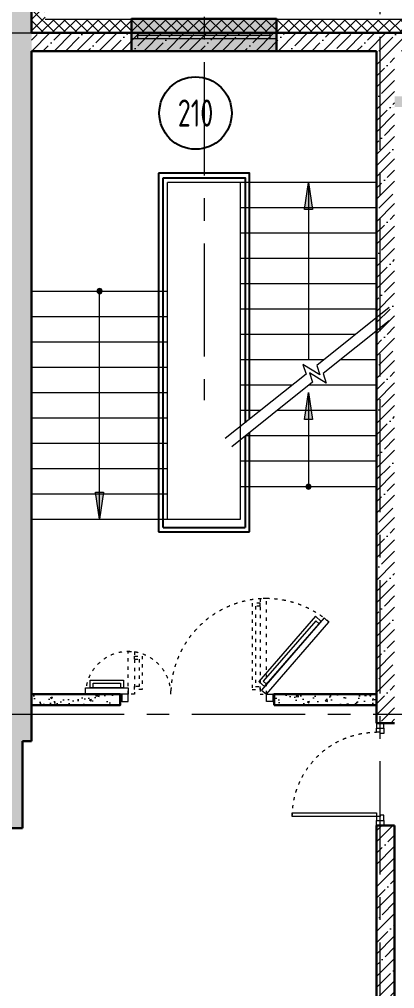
# Model space of a CAD drawing. Header units: millimetres. Extents: x -13407 to 95998, y -2719 to 109387.
# Drawn here: x 51530 to 55675, y 16821 to 27522 of the extents above; entities that cross this region are included whole.
import ezdxf
from ezdxf.enums import TextEntityAlignment as Align

# ---------------------------------------------------------------- set-up
doc = ezdxf.new("R2010")
doc.units = ezdxf.units.MM
doc.linetypes.add('ACAD_ISO03W100', pattern=[30, 12, -18])
doc.linetypes.add('CENTER', pattern=[2, 1.25, -0.25, 0.25, -0.25])
for name, color, linetype, lineweight in [('АР_Двери', 5, 'Continuous', 18), ('АР_Лестницы', 250, 'Continuous', 15), ('АР_Лестницы ограждение', 94, 'Continuous', 25), ('АР_Маркер экспликации', 239, 'Continuous', 13), ('АР_Навесной фасад', 5, 'Continuous', 5), ('АР_Номер помещения', 1, 'Continuous', 25), ('АР_Окна БЛОК', 250, 'Continuous', 13), ('АР_Оси', 193, 'Continuous', 9), ('АР_Перегородки газоблок', 165, 'Continuous', 30), ('АР_Перегородки газоблок_Штрих', 165, 'Continuous', 5), ('АР_Помещения_площадь', 19, 'Continuous', 9), ('АР_Сущ Несущая стена', 202, 'Continuous', 30), ('АР_Утеплитель', 250, 'Continuous', 9), ('АР_Штриховка монолит', 250, 'Continuous', 9)]:
    doc.layers.add(name, color=color, linetype=linetype, lineweight=lineweight)
doc.styles.add('ISOCPEUR', font='isocpeur.ttf', dxfattribs={"width": 0.7})
doc.styles.get("Standard").update_dxf_attribs({"font": 'arial.ttf'})
pattern_1 = [(50, (76865.7, -55313.48), (215.17805, -18.82564), [22.5, -247.5]), (355, (76865.7, -55313.48), (-41.6254, 225.65764), [18, -198]), (100.45144, (76883.63, -55315.05), (173.55265, 206.832), [19.12206, -210.34263]), (46.1842, (76865.7, -55253.48), (320.1724, -49.6558), [33.75, -371.25]), (96.63564, (76892.38, -55257.62), (280.3986, 292.2356), [28.6831, -315.5141]), (351.18416, (76865.7, -55253.5), (280.3986, 292.2356), [27, -297]), (21, (76895.7, -55268.48), (179.0721, -120.78567), [22.5, -247.5]), (326, (76895.7, -55268.48), (72.9946, 217.545), [18, -198]), (71.45144, (76910.62, -55278.55), (252.0667, 96.75935), [19.12206, -210.34263]), (37.5, (76865.7, -55313.48), (3.64796, 99.868156), [0, -195.6, 0, -201, 0, -198.75]), (7.5, (76865.7, -55313.48), (78.92086, 118.32351), [0, -114.6, 0, -191.1, 0, -75.75]), (327.5, (76798.8, -55313.48), (160.14673, -6.76646), [0, -75, 0, -234, 0, -310.5]), (317.5, (76768.8, -55313.48), (174.95585, 30.0315), [0, -97.5, 0, -155.4, 0, -220.5])]
pattern_2 = [(45, (-951587.81, 109892.1), (-123.743687, 123.743687), []), (45, (-951464.07, 109892.1), (-123.743687, 123.743687), [218.75, -43.75, 0, -43.75])]

# ---------------------------------------------------------------- blocks, each defined once
blk = doc.blocks.new('*U240')
at = {"color": 253}
for points in [[(0, 0), (0, -80), (55, -80), (55, 0), (0, 0)], [(55, -80), (55, 0), (115, 0), (115, -40), (100, -40), (100, -80), (55, -80)], [(1075, -80), (1075, 0), (1015, 0), (1015, -40), (1030, -40), (1030, -80), (1075, -80)], [(1130, 0), (1130, -80), (1075, -80), (1075, 0), (1130, 0)]]:
    blk.add_lwpolyline(points, dxfattribs=at)
blk.add_lwpolyline([(100, -80), (100, -1010), (140, -1010), (140, -80)], close=True, dxfattribs=at)
at = {"color": 253, "linetype": 'ACAD_ISO03W100', "ltscale": 3}
blk.add_arc((100, -80), 930, 270, 0, dxfattribs=at)
blk = doc.blocks.new('*U357')
at = {"layer": 'АР_Номер помещения', "color": 253}
blk.add_circle((-15189, 6816), 400, dxfattribs=at)
at = {"layer": 'АР_Номер помещения', "color": 253, "style": 'ISOCPEUR', "width": 0.7}
blk.add_attdef('НОМЕР_ПОМЕЩЕНИЯ', text='', height=300, dxfattribs=at).set_placement((-15189, 6816), align=Align.MIDDLE_CENTER)
at = {"layer": 'АР_Помещения_площадь', "color": 253, "lineweight": 30, "width": 0.7, "flags": 104}
blk.add_attdef('ИМЯ_ПОМЕЩЕНИЯ', text='', height=100, dxfattribs=at).set_placement((158, 1217), align=Align.MIDDLE_CENTER)
blk = doc.blocks.new('*U160')
h = blk.add_hatch(color=253)
h.dxf.hatch_style = 1
edge = h.paths.add_edge_path()
edge.add_arc((0, 0), 27.6, 359.64, 719.64)
h = blk.add_hatch(color=253)
h.dxf.hatch_style = 1
h.paths.add_polyline_path([(741, -44), (741, 44), (1041, 0)])
at = {"color": 253}
blk.add_line((1041, 0), (0, 0), dxfattribs=at)
blk.add_lwpolyline([(741, 44), (741, -44), (1041, 0), (741, 44)], dxfattribs=at)
blk.add_circle((0, 0), 27.6, dxfattribs=at)
blk = doc.blocks.new('*U161')
h = blk.add_hatch(color=253)
h.dxf.hatch_style = 1
edge = h.paths.add_edge_path()
edge.add_arc((0, 0), 27.6, 359.64, 719.64)
h = blk.add_hatch(color=253)
h.dxf.hatch_style = 1
h.paths.add_polyline_path([(2220, -44), (2220, 44), (2520, 0)])
at = {"color": 253}
blk.add_line((2520, 0), (0, 0), dxfattribs=at)
blk.add_lwpolyline([(2220, 44), (2220, -44), (2520, 0), (2220, 44)], dxfattribs=at)
blk.add_circle((0, 0), 27.6, dxfattribs=at)
blk = doc.blocks.new('*U154')
h = blk.add_hatch(color=253)
h.dxf.hatch_style = 1
h.paths.add_polyline_path([(-1600, -140), (0, -140), (0, 220), (-1600, 220)])
at = {"color": 253, "lineweight": 30}
for p, q in [((-1600, -140), (-1600, 220)), ((0, -140), (0, 220))]:
    blk.add_line(p, q, dxfattribs=at)
at = {"color": 253}
for p, q in [((0, 220), (-1600, 220)), ((-1600, 70), (0, 70)), ((-1600, 0), (0, 0)), ((-1530, 0), (-1530, 70)), ((-1530, 35), (-70, 35)), ((-70, 0), (-70, 70)), ((-1600, -140), (0, -140)), ((-1600, -140), (-1600, -140)), ((-1600, -140), (-1600, -140)), ((0, -140), (0, -140)), ((0, -140), (0, -140))]:
    blk.add_line(p, q, dxfattribs=at)
blk = doc.blocks.new('дв.1700')
at = {"layer": 'АР_Двери', "color": 253}
for points in [[(-87, 0), (-87, -80), (-70, -80), (-70, 0), (-87, 0)], [(-70, -80), (-70, 0), (0, 0), (0, -30), (0, -30), (0, -80), (-70, -80)], [(1596, -80), (1596, 0), (1526, 0), (1526, -30), (1526, -30), (1526, -80), (1596, -80)], [(1613, 0), (1613, -80), (1596, -80), (1596, 0), (1613, 0)]]:
    blk.add_lwpolyline(points, dxfattribs=at)
for points in [[(0, -80), (-692, -876), (-639, -922), (53, -126)], [(1997, -150), (1526, -150), (1526, -80), (1997, -80)], [(20, -164), (-606, -884), (-542, -940), (84, -219)], [(-3, -190), (-583, -858), (-546, -890), (35, -223)], [(1947, -235), (1576, -235), (1576, -150), (1947, -150)], [(1912, -200), (1611, -200), (1611, -150), (1912, -150)]]:
    blk.add_lwpolyline(points, close=True, dxfattribs=at)
at = {"layer": 'АР_Двери', "color": 253, "linetype": 'ACAD_ISO03W100', "ltscale": 3}
for points in [[(0, -80), (0, -1135), (70, -1135), (70, -80)], [(1456, -551), (1456, -80), (1526, -80), (1526, -551)]]:
    blk.add_lwpolyline(points, close=True, dxfattribs=at)
for points in [[(70, -1050), (70, -1085), (155, -1085), (155, -130), (70, -130), (70, -165)], [(70, -1050), (120, -1050), (120, -165), (70, -165)], [(1456, -466), (1456, -501), (1371, -501), (1371, -130), (1456, -130), (1456, -165)], [(1456, -466), (1406, -466), (1406, -165), (1456, -165)]]:
    blk.add_lwpolyline(points, dxfattribs=at)
for centre, radius, start, end in [((0, -80), 1055, 229, 0), ((1526, -80), 471, 180, 351.4758)]:
    blk.add_arc(centre, radius, start, end, dxfattribs=at)

msp = doc.modelspace()

# ---------------------------------------------------------------- hatches: boundary and pattern name
at = {"layer": 'АР_Лестницы'}
h = msp.add_hatch(color=253, dxfattribs=at)
h.dxf.hatch_style = 1
h.paths.add_polyline_path([(54679.5, 25423.1), (54768.1, 25423.1), (54723.8, 25723.1)])
at = {"layer": 'АР_Перегородки газоблок_Штрих', "ltscale": 100}
h = msp.add_hatch(dxfattribs=at)
h.set_pattern_fill('AR-CONC', color=253, scale=30)
h.set_pattern_definition([(50, (76865.7, -55413.48), (215.17805, -18.82564), [22.5, -247.5]), (355, (76865.7, -55413.48), (-41.6254, 225.65764), [18, -198]), (100.45144, (76883.63, -55415.05), (173.55265, 206.832), [19.12206, -210.34263]), (46.1842, (76865.7, -55353.48), (320.1724, -49.6558), [33.75, -371.25]), (96.63564, (76892.38, -55357.62), (280.3986, 292.2356), [28.6831, -315.5141]), (351.18416, (76865.7, -55353.5), (280.3986, 292.2356), [27, -297]), (21, (76895.7, -55368.48), (179.0721, -120.78567), [22.5, -247.5]), (326, (76895.7, -55368.48), (72.9946, 217.545), [18, -198]), (71.45144, (76910.62, -55378.55), (252.0667, 96.75935), [19.12206, -210.34263]), (37.5, (76865.7, -55413.48), (3.64796, 99.868156), [0, -195.6, 0, -201, 0, -198.75]), (7.5, (76865.7, -55413.48), (78.92086, 118.32351), [0, -114.6, 0, -191.1, 0, -75.75]), (327.5, (76798.8, -55413.48), (160.14673, -6.76646), [0, -75, 0, -234, 0, -310.5]), (317.5, (76768.8, -55413.48), (174.95585, 30.0315), [0, -97.5, 0, -155.4, 0, -220.5])])
h.paths.add_polyline_path([(55674.6, 26672.6), (61965, 26672.6), (61965, 26552.6), (55590, 26553.4), (55675.4, 26552.6)])
h = msp.add_hatch(dxfattribs=at)
h.set_pattern_fill('AR-CONC', color=253, scale=30)
h.set_pattern_definition(pattern_1)
h.paths.add_polyline_path([(52645, 20072.2), (51665, 20072.2), (51665, 19952.2), (52645, 19952.2)])
h = msp.add_hatch(dxfattribs=at)
h.set_pattern_fill('AR-CONC', color=253, scale=30)
h.set_pattern_definition(pattern_1)
h.paths.add_polyline_path([(55475, 20072.2), (54345, 20072.2), (54345, 19952.2), (55475, 19952.2)])
at = {"layer": 'АР_Утеплитель', "ltscale": 100}
h = msp.add_hatch(dxfattribs=at)
h.set_pattern_fill('ANSI37', color=253, scale=700)
h.set_pattern_definition([(45, (-945096.63, 49045.73), (-61.871843, 61.871843), []), (135, (-945096.63, 49045.73), (-61.871843, -61.871843), [])])
h.paths.add_polyline_path([(14984.6, 47631), (14834.6, 47631), (14829.8, 47062.2), (17959.8, 47062.2), (17959.8, 44132.2), (21080, 44132.2), (21080, 36112.2), (17279.8, 36112.2), (17279.8, 35982.2), (11889.8, 35982.2), (11889.8, 27372.2), (16865, 27372.2), (16865, 31337.2), (51665, 31337.2), (51665, 27372.2), (62165, 27372.2), (62165, 9502.2), (68515, 9502.2), (68515, -207.8), (55415, -207.8), (55415, 6142.2), (47535, 6142.2), (47535, 11332.2), (38999.7, 11332.2), (38999.7, 10932.2), (39149.7, 10932.2), (39149.7, 11182.2), (47385, 11182.2), (47385, 5992.2), (55265, 5992.2), (55265, -357.8), (68665, -357.8), (68665, 9652.2), (62315, 9652.2), (62315, 27522.2), (51815, 27522.2), (51815, 31487.2), (16715, 31487.2), (16715, 27522.2), (12039.8, 27522.2), (12039.8, 35832.2), (17429.8, 35832.2), (17429.8, 35962.2), (21230, 35962.2), (21230, 44282.2), (18109.8, 44282.2), (18109.8, 47212.2), (14979.8, 47212.2)])
h.paths.add_polyline_path([(14829.8, 49271), (14979.8, 49271), (14979.8, 50412.5), (15129.8, 50412.5), (15129.8, 50562.5), (14829.8, 50562.5)])
at = {"layer": 'АР_Штриховка монолит', "ltscale": 100}
h = msp.add_hatch(dxfattribs=at)
h.set_pattern_fill('ANSI35', color=253, scale=700)
h.set_pattern_definition(pattern_2)
h.paths.add_polyline_path([(51665, 31337.2), (51365, 31337.2), (51365, 31037.2), (51365, 19852.2), (40410, 19852.2), (40410, 19552.2), (47535, 19552.2), (47535, 18369.7), (47735, 18369.7), (47735, 19552.2), (51365, 19552.2), (51365, 18594.7), (51565, 18594.7), (51565, 19552.2), (51665, 19552.2), (51665, 27172.2), (51665, 27172.5), (51665, 27372.5), (51665, 27372.2)])
h = msp.add_hatch(dxfattribs=at)
h.set_pattern_fill('ANSI35', color=253, scale=700)
h.set_pattern_definition(pattern_2)
h.paths.add_polyline_path([(62165, 27372.2), (51665, 27372.2), (51665, 27172.2), (55475, 27172.2), (55475, 19752.2), (55675, 19752.2), (55675, 27172.2), (61965, 27172.2), (62165, 27172.2)])
h = msp.add_hatch(dxfattribs=at)
h.set_pattern_fill('ANSI35', color=253, scale=700)
h.set_pattern_definition([(45, (-958077.81, 111651.27), (-123.743687, 123.743687), []), (45, (-957954.07, 111651.27), (-123.743687, 123.743687), [218.75, -43.75, 0, -43.75])])
h.paths.add_polyline_path([(55675, 18622.2), (55475, 18622.2), (55475, 15308.7), (55675, 15308.7)])

# ---------------------------------------------------------------- linework, layer by layer
at = {"layer": 'АР_Лестницы', "color": 253, "ltscale": 100}
for p, q in [((55470, 25723.1), (53167.4, 25723.1)), ((55475, 25443.1), (53972.6, 25443.1)), ((55475, 25163.1), (53972.6, 25163.1)), ((55475, 24883.1), (53972.6, 24883.1)), ((51665, 24523.1), (53167.4, 24523.1)), ((55475, 24603.1), (53972.6, 24603.1)), ((55475, 24323.1), (53972.6, 24323.1)), ((51665, 24243), (53167.4, 24243.1)), ((55242.3, 24043.1), (53972.6, 24043.1)), ((51665, 23963.1), (53167.5, 23963.1)), ((54892, 23763.1), (53972.6, 23763.1)), ((55475, 23763.1), (55074.7, 23763.1)), ((51665, 23683.1), (53167.5, 23683.1)), ((54541.7, 23483.1), (53972.6, 23483.1)), ((55475, 23483.1), (54724.4, 23483.1)), ((51665, 23403.1), (53167.5, 23403.1)), ((51665, 23123.1), (53167.5, 23123.1)), ((54191.5, 23203.1), (53972.7, 23203.1)), ((55475, 23203.1), (54374.1, 23203.1)), ((55475, 22923.1), (54023.8, 22923.1)), ((51665, 22843.1), (53167.4, 22843.1)), ((55475, 22643.1), (53972.6, 22643.1)), ((51665, 22563.1), (53167.4, 22563.1)), ((51665, 22283.1), (53167.4, 22283.1)), ((55475, 22363.1), (53972.6, 22363.1)), ((51665, 22003), (53972.6, 22003))]:
    msp.add_line(p, q, dxfattribs=at)
at = {"layer": 'АР_Лестницы', "color": 253}
msp.add_line((54723.8, 25723.1), (54723.8, 23763.1), dxfattribs=at)
at = {"layer": 'АР_Лестницы', "color": 253, "ltscale": 100}
for points in [[(53167.5, 22003.1), (53167.4, 25723.1)], [(53972.6, 22003), (53972.7, 25723.1)]]:
    msp.add_lwpolyline(points, dxfattribs=at)
at = {"layer": 'АР_Лестницы', "color": 253}
for points in [[(54768.1, 25423.1), (54679.5, 25423.1), (54723.8, 25723.1), (54768.1, 25423.1)], [(55614.6, 24340.7), (54813.9, 23700.6), (54848.9, 23596.7), (54661.7, 23710.9), (54696.7, 23607), (53804.5, 22893.8)], [(55614.6, 24194.6), (54885.1, 23611.5), (54920.1, 23507.6), (54732.9, 23621.8), (54767.9, 23517.9), (53875.7, 22804.7)]]:
    msp.add_lwpolyline(points, dxfattribs=at)
at = {"layer": 'АР_Лестницы ограждение', "color": 253, "ltscale": 100}
for p, q in [((54072.6, 21864), (54072.6, 22962.1)), ((53067.4, 21864), (54072.6, 21864)), ((53117.4, 21914), (54022.6, 21914))]:
    msp.add_line(p, q, dxfattribs=at)
for points in [[(54072.6, 23108.1), (54072.6, 23763.1), (54072.6, 25823.1), (53067.4, 25823.1)], [(53067.4, 25823.1), (53067.4, 21864)], [(53117.4, 25773.1), (54022.6, 25773.1), (54022.6, 23763.1), (54022.6, 23068.1)], [(53117.4, 21914), (53117.4, 25773.1)], [(54022.6, 22922.1), (54022.6, 21914)], [(53323.1, 21864), (53323.1, 21864)]]:
    msp.add_lwpolyline(points, dxfattribs=at)
at = {"layer": 'АР_Навесной фасад', "color": 253, "ltscale": 100}
msp.add_line((62315, 27522.2), (51815, 27522.2), dxfattribs=at)
at = {"layer": 'АР_Оси', "color": 253, "linetype": 'CENTER', "ltscale": 1000}
for p, q in [((53569.9, 79049.7), (53569.9, 23317.3)), ((55515, -1919.1), (55515, 32388.4)), ((-12563.8, 27372.2), (71033.4, 27372.2)), ((-12563.8, 19852.2), (71033.4, 19852.2))]:
    msp.add_line(p, q, dxfattribs=at)
at = {"layer": 'АР_Перегородки газоблок', "color": 253, "ltscale": 100}
for points in [[(51665, 20072.2), (52645, 20072.2), (52645, 19952.2), (51665, 19952.2)], [(54345, 20072.2), (55475, 20072.2)], [(54345, 19952.2), (54345, 20072.2)], [(55475, 19952.2), (54345, 19952.2)]]:
    msp.add_lwpolyline(points, dxfattribs=at)
at = {"layer": 'АР_Сущ Несущая стена', "color": 253, "ltscale": 100}
for p, q in [((51665, 31337.2), (51665, 27372.2)), ((62165, 27372.2), (51665, 27372.2)), ((51665, 27172.2), (51665, 19552.2)), ((55475, 27172.2), (51665, 27172.2)), ((55475, 27172.2), (55475, 19752.2)), ((55675, 19752.2), (55475, 19752.2)), ((51565, 19552.2), (51665, 19552.2)), ((51565, 19552.2), (51565, 18594.7)), ((55475, 18622.2), (55475, 15308.7)), ((55675, 18622.2), (55475, 18622.2)), ((55675, 18622.2), (55675, 15308.7)), ((51365, 18594.7), (51565, 18594.7))]:
    msp.add_line(p, q, dxfattribs=at)

# ---------------------------------------------------------------- block references
at = {"layer": 'АР_Двери', "color": 253, "rotation": 180}
msp.add_blockref('дв.1700', (54258, 19992.2), dxfattribs=at)
at = {"layer": 'АР_Двери', "color": 253, "xscale": -1, "rotation": 270}
msp.add_blockref('*U240', (55555, 18622.2), dxfattribs=at)
at = {"layer": 'АР_Лестницы', "color": 253, "ltscale": 100, "xscale": -1}
for name, p, rotation in [('*U161', (52416.2, 24523.1), 90), ('*U160', (54723.8, 22363.1), 270)]:
    msp.add_blockref(name, p, dxfattribs=dict(at, rotation=rotation))
at = {"layer": 'АР_Маркер экспликации', "color": 253}
ref = msp.add_blockref('*U357', (68664.7, 19672.1), dxfattribs=at)
ref.add_attrib('НОМЕР_ПОМЕЩЕНИЯ', '210', dxfattribs={"layer": 'АР_Номер помещения', "color": 253, "height": 300, "style": 'ISOCPEUR', "width": 0.7}).set_placement((53476, 26487.9), align=Align.MIDDLE_CENTER)
at = {"layer": 'АР_Окна БЛОК', "color": 253}
msp.add_blockref('*U154', (54370, 27312.2), dxfattribs=at)

doc.saveas('drawing.dxf')
